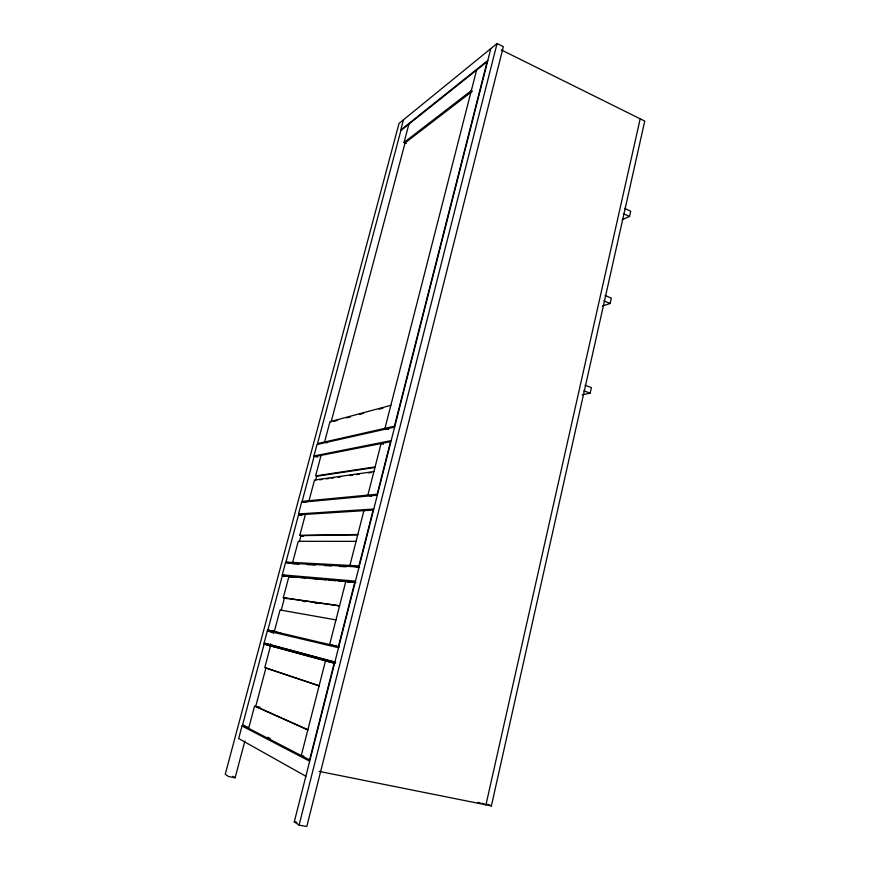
<?xml version="1.0" encoding="UTF-8"?>
<svg xmlns="http://www.w3.org/2000/svg" width="870" height="870" viewBox="0 0 870 870"><rect width="100%" height="100%" fill="white"/><g stroke="black" fill="none" stroke-linecap="round" stroke-linejoin="round"><path stroke-width="1.3" d="M582.226 394.839L590.154 393.164L591.393 387.628L585.053 385.236M602.399 306.022L610.142 303.478L611.349 298.095L605.096 295.495M622.072 219.708L629.543 216.434L630.707 211.214L624.562 208.408M640.189 118.82L485.96 804.815L482.23 803.173M319.083 771.375L491.387 805.903L644.746 121.082L501.25 49.884M338.43 646.54L354.808 582.15L282.315 575.777L267.862 630.054L280.738 633.143M244.872 741.012L235.117 777.791L228.549 776.529L225.254 774.256L399.015 123.42L497.074 43.5L503.36 46.632L306.784 826.5L299.073 825.119L294.277 821.813L490.832 48.579M299.073 825.119L497.074 43.5M363.91 510.668L349.903 565.435L359.56 567.544M476.575 70.111L384.964 428.344L388.357 429.475M269.83 646.54L270.657 643.8M273.321 633.404L274.148 630.663M248.657 728.342L254.551 706.081L307.817 729.984M274.322 631.555L280.042 609.979L335.961 619.886M287.111 598.701L283.294 597.712L288.96 576.364L292.755 577.375M303.608 536.366L299.846 535.3L305.392 514.387M321.041 455.391L315.603 475.912L375.101 466.885M406.29 143.463L404.028 142.462L408.889 124.149M281.206 610.272L284.457 598.016L339.539 605.911M299.4 541.629L300.987 535.626L357.733 534.898M315.636 480.37L316.724 476.26L375.035 467.473M331.078 422.07L405.061 142.919L472.464 91.154M248.494 727.342L242.023 725.982L238.674 738.543L305.859 776.247M334.852 662.222L264.099 643.082L267.34 630.902L338.539 647.715M296.594 577.245L288.503 576.527L282.272 574.852L285.447 562.933L359.06 566.99M302.173 515.029L298.497 513.963L301.607 502.273L377.308 495.204M317.561 457.12L313.94 455.978L316.984 444.516L394.621 427.105M403.484 119.777L400.755 130.032L487.831 60.432M264.121 644.072L334.189 663.212L309.611 759.891L242.523 725.167L264.121 644.072L335.233 663.266M285.969 562.063L298.551 514.822L373.132 510.081L358.929 565.913L285.969 562.063L290.939 563.423M302.129 501.37L314.005 456.783L390.51 441.699L377.167 494.214L302.129 501.37L305.794 502.458M404.028 142.462L471.333 90.621M390.847 405.322L329.98 421.7L324.597 441.993L327.044 442.776M333.678 421.374L337.571 420.33M346.662 417.894L350.556 416.86M359.636 414.424L363.529 413.38M379.103 409.215L382.996 408.171M313.94 455.978L391.185 440.611M373.904 471.562L314.505 480.033L309.024 500.718L311.503 501.457M319.605 479.816L322.248 479.435M326.217 478.881L328.86 478.5M331.503 478.13L334.156 477.76M338.115 477.195L340.768 476.825M350.023 475.509L352.676 475.14M356.635 474.574L359.288 474.204M368.543 472.899L371.185 472.519M298.497 513.963L373.796 509.015M299.846 535.3L357.809 534.506M356.058 541.347L298.258 541.303L292.657 562.411L298.965 564.141L292.179 563.76M307.056 564.597L315.147 565.043M324.586 565.576L331.329 565.957M339.409 566.413L346.151 566.783M282.272 574.852L355.471 581.116M299.291 577.484L306.033 578.082M308.73 578.322L326.25 579.866M328.947 580.105L335.689 580.703M338.387 580.942L345.129 581.541M347.826 581.78L355.917 582.487M283.294 597.712L339.583 605.759M302.923 601.29L305.577 601.67M314.864 603.019L317.517 603.399M294.277 821.813L296.833 822.27M477.728 802.466L480.381 802.999M303.739 756.084L301.27 755.573L325.5 660.83L332.721 662.57M242.523 725.167L245.122 725.721M257.89 706.81L260.032 707.277M267.862 630.054L339.398 646.867M264.099 643.082L335.668 662.233M276.975 647.378L270.537 645.823L264.752 667.66L319.094 685.864M267.34 630.902L273.669 632.457M336.864 646.269L329.676 644.496L345.825 581.356L349.359 582.324M282.315 575.777L284.805 576.44M298.551 514.822L300.998 515.529M371.349 496.161L367.89 495.095L381.071 443.569L383.344 444.309M319.149 685.756L265.926 667.932L255.747 706.342L307.937 729.723M583.803 390.782L590.154 393.164M603.889 300.879L610.142 303.478M487.689 804.282L491.387 805.903M623.388 213.639L629.543 216.434M267.786 737.281L270.2 738.521M242.023 725.982L309.687 761.207M232.877 776.268L235.117 777.791M487.135 61.683L394.458 426.191L317.517 443.591L400.885 130.533L487.135 61.683"/></g></svg>
